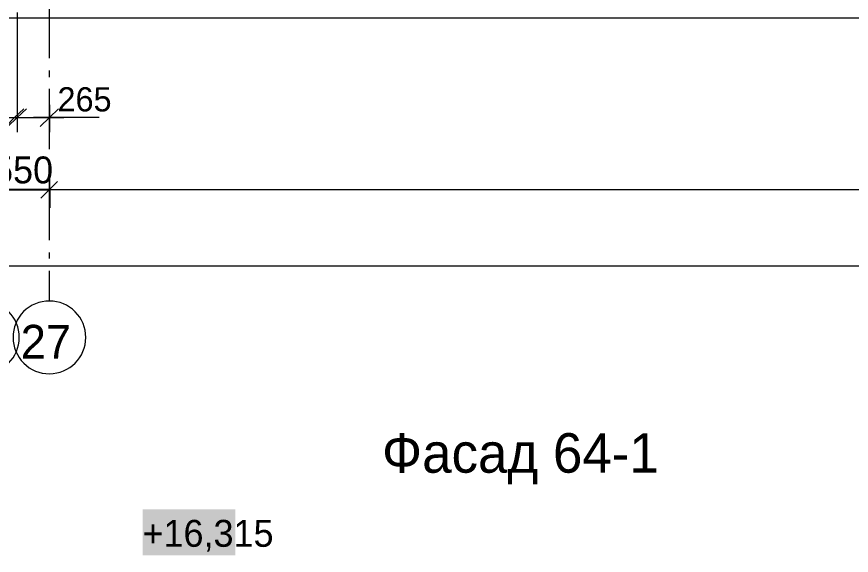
# Model space of a CAD drawing. Header units: millimetres. Extents: x -28928 to 100580, y -22867 to 36490.
# Drawn here: x 19130 to 26030, y 11855 to 16310 of the extents above; entities that cross this region are included whole.
import ezdxf

# ---------------------------------------------------------------- set-up
doc = ezdxf.new("R2010")
doc.units = ezdxf.units.MM
doc.layers.add('PDF _Геометрия', color=7, linetype='Continuous', true_color=0x8f8e8d)
doc.layers.add('PDF _Сплошная заливка', color=7, linetype='Continuous', true_color=0xffffff)
doc.layers.add('PDF _Текст', color=7, linetype='Continuous')

msp = doc.modelspace()

# ---------------------------------------------------------------- linework, layer by layer
at = {"color": 1}
msp.add_lwpolyline([(18850.3, 14879.5), (19400.3, 14879.5), (19400.3, 14727.5)], dxfattribs=at)
at = {"layer": 'PDF _Геометрия', "color": 7, "lineweight": 9}
for points in [[(19400.3, 15966.8), (19400.3, 16466)], [(82117.2, 14536.8), (82117.2, 16296.8), (63269.1, 16296.8), (-22471.6, 16296.8)], [(19133.7, 16343.4), (19133.7, 15476), (19133.7, 15353.4)], [(19400.3, 15810.3), (19400.3, 15865.3)], [(19400.3, 15213.7), (19400.3, 15713)], [(19400.3, 15581.8), (19400.3, 15476), (19400.3, 15353.4)], [(18731.8, 15476), (19112.6, 15476), (19133.7, 15476), (19518.7, 15476)], [(19810.7, 15476), (19366.4, 15476), (19269.1, 15476)], [(19400.3, 15061.4), (19400.3, 15112.2)], [(19400.3, 14976.8), (19400.3, 14879.5), (19400.3, 14756.8)], [(18918, 14947.2), (18850.3, 14879.5), (19400.3, 14879.5), (19328.4, 14807.6)], [(19400.3, 14460.7), (19400.3, 14959.9)], [(19468, 14947.2), (19400.3, 14879.5), (52379.1, 14879.5), (52307.2, 14807.6)], [(19400.3, 14308.4), (19400.3, 14359.1)], [(-21642.4, 14249.1), (82028.4, 14249.1)], [(19400.3, 13957.2), (19400.3, 14206.8)]]:
    msp.add_lwpolyline(points, dxfattribs=at)
at = {"layer": 'PDF _Геометрия', "color": 7, "lineweight": 18}
for points in [[(19188.7, 15548), (19112.6, 15476), (19040.7, 15399.9)], [(19209.9, 15548), (19133.7, 15476), (19057.6, 15399.9)], [(19476.4, 15548), (19400.3, 15476), (19324.1, 15399.9)]]:
    msp.add_lwpolyline(points, dxfattribs=at)
msp.add_lwpolyline([(18850.3, 13356.4, 0.411972), (19150.7, 13656.8, 0.417263), (18850.3, 13957.2)], format="xyb", dxfattribs=at)
msp.add_lwpolyline([(19400.3, 13957.2, 0.422535), (19099.9, 13656.8, 0.417263), (19400.3, 13356.4, 0.411972), (19700.7, 13656.8, 0.417263)], format="xyb", close=True, dxfattribs=at)
at = {"layer": 'PDF _Сплошная заливка', "lineweight": 9, "transparency": 33554559}
msp.add_solid([(20170.3, 12235.3), (20170.3, 11854.5), (20936.1, 12235.3), (20936.1, 11854.5)], dxfattribs=at)

# ---------------------------------------------------------------- texts
at = {"layer": 'PDF _Текст', "attachment_point": 4, "style": ''}
for s, insert, char_height in [('265', (19466.9, 15624.7), 200.3), ('550', (18933.8, 15040.4), 222.56), ('26 27', (18641.9, 13618.5), 280.13), ('Фасад 64-1', (22149.2, 12653.8), 327), ('+16,315', (20169.2, 12015.5), 222.56)]:
    msp.add_mtext(s, dxfattribs=dict(at, insert=insert, char_height=char_height))

doc.saveas('drawing.dxf')
